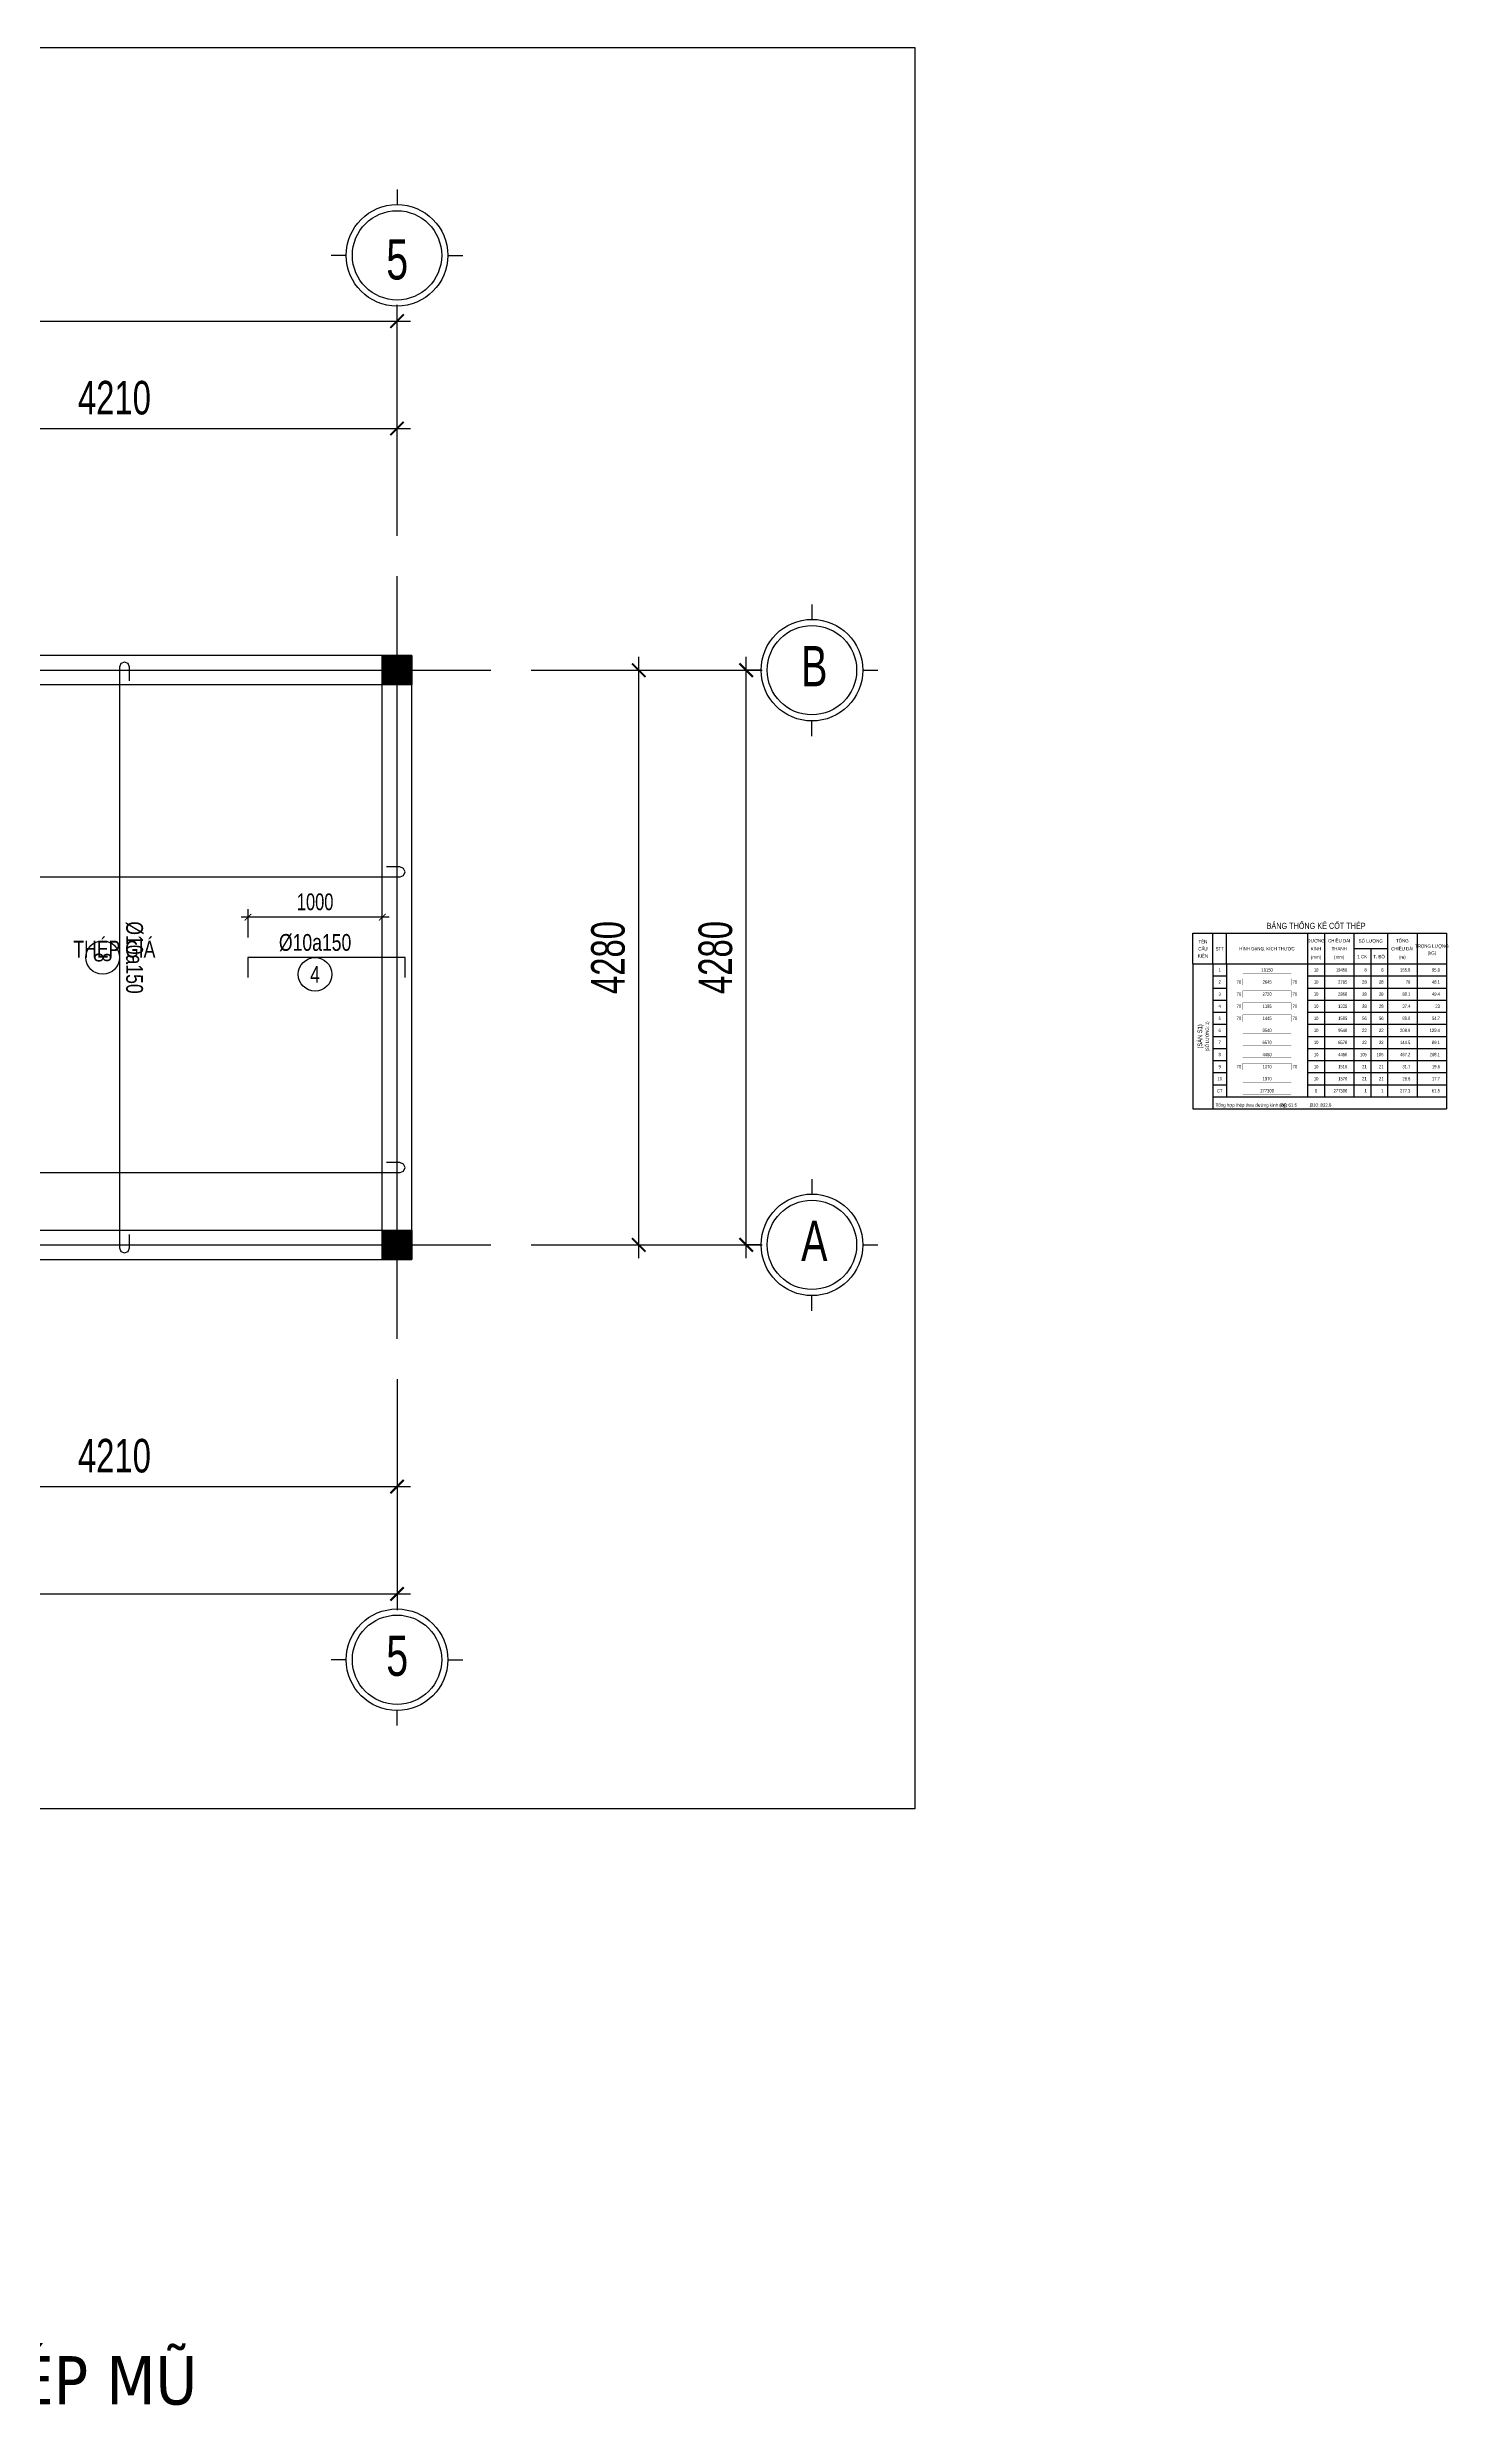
# Model space of a CAD drawing. Header units: inches. Extents: x 442278 to 842836, y -356313 to 59457.
# Drawn here: x 676622 to 687043, y -89493 to -71847 of the extents above; entities that cross this region are included whole.
import ezdxf
from ezdxf.enums import TextEntityAlignment as Align

# ---------------------------------------------------------------- set-up
doc = ezdxf.new("R2010")
doc.units = ezdxf.units.IN
doc.header["$LTSCALE"] = 250
doc.header["$MEASUREMENT"] = 0
doc.linetypes.add('CENTER', pattern=[50.8, 31.75, -6.35, 6.35, -6.35])
for name, color, linetype in [('LA.BT', 7, 'Continuous'), ('LA.DIM', 251, 'Continuous'), ('LA.KHAC', 252, 'Continuous'), ('LA.TC', 3, 'Continuous'), ('LA.TEXT', 60, 'Continuous'), ('LA.TEXT.MC', 120, 'Continuous'), ('LA.TRUC', 251, 'CENTER'), ('XDIT-BT', 7, 'Continuous'), ('XDIT-MANH', 252, 'Continuous')]:
    doc.layers.add(name, color=color, linetype=linetype)
doc.styles.add('AVANTH', font='')
doc.styles.add('S.BTEXT', font='arial.ttf', dxfattribs={"width": 0.75})
doc.styles.add('S.STEXT', font='arial.ttf', dxfattribs={"width": 0.7})
doc.styles.get('AVANTH').set_extended_font_data('.VnAvantH')
doc.dimstyles.new('S.DIM100', dxfattribs={"dimtxt": 250, "dimasz": 100, "dimexe": 120, "dimexo": 0, "dimgap": 100, "dimtad": 1, "dimdec": 0, "dimzin": 13, "dimdsep": 46, "dimtxsty": 'S.STEXT', "dimblk": 'ARCHTICK', "dimblk1": 'ARCHTICK', "dimcen": 0, "dimdle": 100, "dimclrd": 251, "dimclre": 251, "dimclrt": 60, "dimadec": 0, "dimazin": 0, "dimtfac": 1, "dimtdec": 0, "dimtix": 1, "dimtmove": 2, "dimatfit": 3, "dimfxl": 1, "dimtolj": 1, "dimtzin": 13, "dimarcsym": 0})
doc.dimstyles.new('S.DIM50', dxfattribs={"dimscale": 50, "dimtxt": 2.5, "dimasz": 1, "dimexe": 1.2, "dimexo": 0, "dimgap": 1, "dimtad": 1, "dimdec": 0, "dimzin": 13, "dimdsep": 46, "dimtxsty": 'S.STEXT', "dimblk": 'ARCHTICK', "dimblk1": 'ARCHTICK', "dimcen": 0, "dimdle": 1, "dimclrd": 251, "dimclre": 251, "dimclrt": 60, "dimadec": 0, "dimazin": 0, "dimtfac": 1, "dimtdec": 0, "dimtix": 1, "dimtmove": 2, "dimatfit": 3, "dimfxl": 1, "dimtolj": 1, "dimtzin": 13, "dimarcsym": 0})

# ---------------------------------------------------------------- blocks, each defined once
blk = doc.blocks.new('_ArchTick')
at = {"color": 0, "linetype": 'ByBlock', "const_width": 0.15}
blk.add_lwpolyline([(-0.5, -0.5), (0.5, 0.5)], dxfattribs=at)
blk = doc.blocks.new('*D623')
at = {"layer": 'DEFPOINTS', "color": 0, "transparency": 16777216}
for p in [(680226, -76486), (681026, -76486), (680226, -80766)]:
    blk.add_point(p, dxfattribs=at)
at = {"layer": 'LA.DIM', "color": 251, "lineweight": -2, "transparency": 16777216}
for p, q in [((681026, -80866), (681026, -76386)), ((680226, -76486), (681146, -76486)), ((680226, -80766), (681146, -80766))]:
    blk.add_line(p, q, dxfattribs=at)
at = {"layer": 'LA.DIM', "color": 251, "lineweight": -2, "transparency": 16777216, "xscale": 100, "yscale": 100, "zscale": 100}
for p, rotation in [((681026, -76486), 90), ((681026, -80766), 270)]:
    blk.add_blockref('_ArchTick', p, dxfattribs=dict(at, rotation=rotation))
at = {"layer": 'LA.DIM', "color": 60, "transparency": 16777216, "insert": (680798, -78626), "char_height": 250, "attachment_point": 5, "rotation": 90, "style": 'S.STEXT'}
blk.add_mtext('\\A1;4280', dxfattribs=at)
blk = doc.blocks.new('*D624')
at = {"layer": 'DEFPOINTS', "color": 0, "transparency": 16777216}
for p in [(680226, -76486), (681826, -76486), (680226, -80766)]:
    blk.add_point(p, dxfattribs=at)
at = {"layer": 'LA.DIM', "color": 251, "lineweight": -2, "transparency": 16777216}
for p, q in [((681826, -80866), (681826, -76386)), ((680226, -76486), (681946, -76486)), ((680226, -80766), (681946, -80766))]:
    blk.add_line(p, q, dxfattribs=at)
at = {"layer": 'LA.DIM', "color": 251, "lineweight": -2, "transparency": 16777216, "xscale": 100, "yscale": 100, "zscale": 100}
for p, rotation in [((681826, -76486), 90), ((681826, -80766), 270)]:
    blk.add_blockref('_ArchTick', p, dxfattribs=dict(at, rotation=rotation))
at = {"layer": 'LA.DIM', "color": 60, "transparency": 16777216, "insert": (681598, -78626), "char_height": 250, "attachment_point": 5, "rotation": 90, "style": 'S.STEXT'}
blk.add_mtext('\\A1;4280', dxfattribs=at)
blk = doc.blocks.new('*D606')
at = {"layer": 'DEFPOINTS', "color": 0, "transparency": 16777216}
for p in [(661446, -81766), (679226, -81766), (679226, -83366)]:
    blk.add_point(p, dxfattribs=at)
at = {"layer": 'LA.DIM', "color": 251, "lineweight": -2, "transparency": 16777216}
for p, q in [((661446, -81766), (661446, -83486)), ((679226, -81766), (679226, -83486)), ((661346, -83366), (679326, -83366))]:
    blk.add_line(p, q, dxfattribs=at)
at = {"layer": 'LA.DIM', "color": 251, "lineweight": -2, "transparency": 16777216, "xscale": 100, "yscale": 100, "zscale": 100, "rotation": 180}
blk.add_blockref('_ArchTick', (661446, -83366), dxfattribs=at)
at = {"layer": 'LA.DIM', "color": 251, "lineweight": -2, "transparency": 16777216, "xscale": 100, "yscale": 100, "zscale": 100}
blk.add_blockref('_ArchTick', (679226, -83366), dxfattribs=at)
at = {"layer": 'LA.DIM', "color": 60, "transparency": 16777216, "insert": (670336, -83138), "char_height": 250, "attachment_point": 5, "style": 'S.STEXT'}
blk.add_mtext('\\A1;17780', dxfattribs=at)
blk = doc.blocks.new('*D608')
at = {"layer": 'DEFPOINTS', "color": 0, "transparency": 16777216}
for p in [(679226, -73886), (661446, -75486), (679226, -75486)]:
    blk.add_point(p, dxfattribs=at)
at = {"layer": 'LA.DIM', "color": 251, "lineweight": -2, "transparency": 16777216}
for p, q in [((661346, -73886), (679326, -73886)), ((661446, -75486), (661446, -73766)), ((679226, -75486), (679226, -73766))]:
    blk.add_line(p, q, dxfattribs=at)
at = {"layer": 'LA.DIM', "color": 251, "lineweight": -2, "transparency": 16777216, "xscale": 100, "yscale": 100, "zscale": 100, "rotation": 180}
blk.add_blockref('_ArchTick', (661446, -73886), dxfattribs=at)
at = {"layer": 'LA.DIM', "color": 251, "lineweight": -2, "transparency": 16777216, "xscale": 100, "yscale": 100, "zscale": 100}
blk.add_blockref('_ArchTick', (679226, -73886), dxfattribs=at)
at = {"layer": 'LA.DIM', "color": 60, "transparency": 16777216, "insert": (670336, -73658), "char_height": 250, "attachment_point": 5, "style": 'S.STEXT'}
blk.add_mtext('\\A1;17780', dxfattribs=at)
blk = doc.blocks.new('*D610')
at = {"layer": 'DEFPOINTS', "color": 0, "transparency": 16777216}
for p in [(661446, -81766), (679226, -81766), (679226, -83366)]:
    blk.add_point(p, dxfattribs=at)
at = {"layer": 'LA.DIM', "color": 251, "lineweight": -2, "transparency": 16777216}
for p, q in [((661446, -81766), (661446, -83486)), ((679226, -81766), (679226, -83486)), ((661346, -83366), (679326, -83366))]:
    blk.add_line(p, q, dxfattribs=at)
at = {"layer": 'LA.DIM', "color": 251, "lineweight": -2, "transparency": 16777216, "xscale": 100, "yscale": 100, "zscale": 100, "rotation": 180}
blk.add_blockref('_ArchTick', (661446, -83366), dxfattribs=at)
at = {"layer": 'LA.DIM', "color": 251, "lineweight": -2, "transparency": 16777216, "xscale": 100, "yscale": 100, "zscale": 100}
blk.add_blockref('_ArchTick', (679226, -83366), dxfattribs=at)
at = {"layer": 'LA.DIM', "color": 60, "transparency": 16777216, "insert": (670336, -83138), "char_height": 250, "attachment_point": 5, "style": 'S.STEXT'}
blk.add_mtext('\\A1;17780', dxfattribs=at)
blk = doc.blocks.new('*D612')
at = {"layer": 'DEFPOINTS', "color": 0, "transparency": 16777216}
for p in [(679226, -73886), (661446, -75486), (679226, -75486)]:
    blk.add_point(p, dxfattribs=at)
at = {"layer": 'LA.DIM', "color": 251, "lineweight": -2, "transparency": 16777216}
for p, q in [((661346, -73886), (679326, -73886)), ((661446, -75486), (661446, -73766)), ((679226, -75486), (679226, -73766))]:
    blk.add_line(p, q, dxfattribs=at)
at = {"layer": 'LA.DIM', "color": 251, "lineweight": -2, "transparency": 16777216, "xscale": 100, "yscale": 100, "zscale": 100, "rotation": 180}
blk.add_blockref('_ArchTick', (661446, -73886), dxfattribs=at)
at = {"layer": 'LA.DIM', "color": 251, "lineweight": -2, "transparency": 16777216, "xscale": 100, "yscale": 100, "zscale": 100}
blk.add_blockref('_ArchTick', (679226, -73886), dxfattribs=at)
at = {"layer": 'LA.DIM', "color": 60, "transparency": 16777216, "insert": (670336, -73658), "char_height": 250, "attachment_point": 5, "style": 'S.STEXT'}
blk.add_mtext('\\A1;17780', dxfattribs=at)
blk = doc.blocks.new('*D614')
at = {"layer": 'DEFPOINTS', "color": 0, "transparency": 16777216}
for p in [(661446, -81766), (679226, -81766), (679226, -83366)]:
    blk.add_point(p, dxfattribs=at)
at = {"layer": 'LA.DIM', "color": 251, "lineweight": -2, "transparency": 16777216}
for p, q in [((661446, -81766), (661446, -83486)), ((679226, -81766), (679226, -83486)), ((661346, -83366), (679326, -83366))]:
    blk.add_line(p, q, dxfattribs=at)
at = {"layer": 'LA.DIM', "color": 251, "lineweight": -2, "transparency": 16777216, "xscale": 100, "yscale": 100, "zscale": 100, "rotation": 180}
blk.add_blockref('_ArchTick', (661446, -83366), dxfattribs=at)
at = {"layer": 'LA.DIM', "color": 251, "lineweight": -2, "transparency": 16777216, "xscale": 100, "yscale": 100, "zscale": 100}
blk.add_blockref('_ArchTick', (679226, -83366), dxfattribs=at)
at = {"layer": 'LA.DIM', "color": 60, "transparency": 16777216, "insert": (670336, -83138), "char_height": 250, "attachment_point": 5, "style": 'S.STEXT'}
blk.add_mtext('\\A1;17780', dxfattribs=at)
blk = doc.blocks.new('*D616')
at = {"layer": 'DEFPOINTS', "color": 0, "transparency": 16777216}
for p in [(679226, -73886), (661446, -75486), (679226, -75486)]:
    blk.add_point(p, dxfattribs=at)
at = {"layer": 'LA.DIM', "color": 251, "lineweight": -2, "transparency": 16777216}
for p, q in [((661346, -73886), (679326, -73886)), ((661446, -75486), (661446, -73766)), ((679226, -75486), (679226, -73766))]:
    blk.add_line(p, q, dxfattribs=at)
at = {"layer": 'LA.DIM', "color": 251, "lineweight": -2, "transparency": 16777216, "xscale": 100, "yscale": 100, "zscale": 100, "rotation": 180}
blk.add_blockref('_ArchTick', (661446, -73886), dxfattribs=at)
at = {"layer": 'LA.DIM', "color": 251, "lineweight": -2, "transparency": 16777216, "xscale": 100, "yscale": 100, "zscale": 100}
blk.add_blockref('_ArchTick', (679226, -73886), dxfattribs=at)
at = {"layer": 'LA.DIM', "color": 60, "transparency": 16777216, "insert": (670336, -73658), "char_height": 250, "attachment_point": 5, "style": 'S.STEXT'}
blk.add_mtext('\\A1;17780', dxfattribs=at)
blk = doc.blocks.new('*D617')
at = {"layer": 'DEFPOINTS', "color": 0, "transparency": 16777216}
for p in [(675016, -81766), (679226, -81766), (679226, -82566)]:
    blk.add_point(p, dxfattribs=at)
at = {"layer": 'LA.DIM', "color": 251, "lineweight": -2, "transparency": 16777216}
for p, q in [((675016, -81766), (675016, -82686)), ((679226, -81766), (679226, -82686)), ((674916, -82566), (679326, -82566))]:
    blk.add_line(p, q, dxfattribs=at)
at = {"layer": 'LA.DIM', "color": 251, "lineweight": -2, "transparency": 16777216, "xscale": 100, "yscale": 100, "zscale": 100, "rotation": 180}
blk.add_blockref('_ArchTick', (675016, -82566), dxfattribs=at)
at = {"layer": 'LA.DIM', "color": 251, "lineweight": -2, "transparency": 16777216, "xscale": 100, "yscale": 100, "zscale": 100}
blk.add_blockref('_ArchTick', (679226, -82566), dxfattribs=at)
at = {"layer": 'LA.DIM', "color": 60, "transparency": 16777216, "insert": (677121, -82338), "char_height": 250, "attachment_point": 5, "style": 'S.STEXT'}
blk.add_mtext('\\A1;4210', dxfattribs=at)
blk = doc.blocks.new('*D618')
at = {"layer": 'DEFPOINTS', "color": 0, "transparency": 16777216}
for p in [(661446, -81766), (679226, -81766), (679226, -83366)]:
    blk.add_point(p, dxfattribs=at)
at = {"layer": 'LA.DIM', "color": 251, "lineweight": -2, "transparency": 16777216}
for p, q in [((661446, -81766), (661446, -83486)), ((679226, -81766), (679226, -83486)), ((661346, -83366), (679326, -83366))]:
    blk.add_line(p, q, dxfattribs=at)
at = {"layer": 'LA.DIM', "color": 251, "lineweight": -2, "transparency": 16777216, "xscale": 100, "yscale": 100, "zscale": 100, "rotation": 180}
blk.add_blockref('_ArchTick', (661446, -83366), dxfattribs=at)
at = {"layer": 'LA.DIM', "color": 251, "lineweight": -2, "transparency": 16777216, "xscale": 100, "yscale": 100, "zscale": 100}
blk.add_blockref('_ArchTick', (679226, -83366), dxfattribs=at)
at = {"layer": 'LA.DIM', "color": 60, "transparency": 16777216, "insert": (670336, -83138), "char_height": 250, "attachment_point": 5, "style": 'S.STEXT'}
blk.add_mtext('\\A1;17780', dxfattribs=at)
blk = doc.blocks.new('*D619')
at = {"layer": 'DEFPOINTS', "color": 0, "transparency": 16777216}
for p in [(679226, -74686), (675016, -75486), (679226, -75486)]:
    blk.add_point(p, dxfattribs=at)
at = {"layer": 'LA.DIM', "color": 251, "lineweight": -2, "transparency": 16777216}
for p, q in [((675016, -75486), (675016, -74566)), ((679226, -75486), (679226, -74566)), ((674916, -74686), (679326, -74686))]:
    blk.add_line(p, q, dxfattribs=at)
at = {"layer": 'LA.DIM', "color": 251, "lineweight": -2, "transparency": 16777216, "xscale": 100, "yscale": 100, "zscale": 100, "rotation": 180}
blk.add_blockref('_ArchTick', (675016, -74686), dxfattribs=at)
at = {"layer": 'LA.DIM', "color": 251, "lineweight": -2, "transparency": 16777216, "xscale": 100, "yscale": 100, "zscale": 100}
blk.add_blockref('_ArchTick', (679226, -74686), dxfattribs=at)
at = {"layer": 'LA.DIM', "color": 60, "transparency": 16777216, "insert": (677121, -74458), "char_height": 250, "attachment_point": 5, "style": 'S.STEXT'}
blk.add_mtext('\\A1;4210', dxfattribs=at)
blk = doc.blocks.new('*D620')
at = {"layer": 'DEFPOINTS', "color": 0, "transparency": 16777216}
for p in [(679226, -73886), (661446, -75486), (679226, -75486)]:
    blk.add_point(p, dxfattribs=at)
at = {"layer": 'LA.DIM', "color": 251, "lineweight": -2, "transparency": 16777216}
for p, q in [((661346, -73886), (679326, -73886)), ((661446, -75486), (661446, -73766)), ((679226, -75486), (679226, -73766))]:
    blk.add_line(p, q, dxfattribs=at)
at = {"layer": 'LA.DIM', "color": 251, "lineweight": -2, "transparency": 16777216, "xscale": 100, "yscale": 100, "zscale": 100, "rotation": 180}
blk.add_blockref('_ArchTick', (661446, -73886), dxfattribs=at)
at = {"layer": 'LA.DIM', "color": 251, "lineweight": -2, "transparency": 16777216, "xscale": 100, "yscale": 100, "zscale": 100}
blk.add_blockref('_ArchTick', (679226, -73886), dxfattribs=at)
at = {"layer": 'LA.DIM', "color": 60, "transparency": 16777216, "insert": (670336, -73658), "char_height": 250, "attachment_point": 5, "style": 'S.STEXT'}
blk.add_mtext('\\A1;17780', dxfattribs=at)
blk = doc.blocks.new('*D631')
at = {"layer": 'DEFPOINTS', "color": 0, "transparency": 16777216}
for p in [(678116, -78326), (678116, -78476), (679116, -78476)]:
    blk.add_point(p, dxfattribs=at)
at = {"layer": 'LA.DIM', "color": 251, "lineweight": -2, "transparency": 16777216}
for p, q in [((679166, -78326), (678066, -78326)), ((678116, -78476), (678116, -78266)), ((679116, -78476), (679116, -78266))]:
    blk.add_line(p, q, dxfattribs=at)
at = {"layer": 'LA.DIM', "color": 251, "lineweight": -2, "transparency": 16777216, "xscale": 50, "yscale": 50, "zscale": 50, "rotation": 180}
blk.add_blockref('_ArchTick', (678116, -78326), dxfattribs=at)
at = {"layer": 'LA.DIM', "color": 251, "lineweight": -2, "transparency": 16777216, "xscale": 50, "yscale": 50, "zscale": 50}
blk.add_blockref('_ArchTick', (679116, -78326), dxfattribs=at)
at = {"layer": 'LA.DIM', "color": 60, "transparency": 16777216, "insert": (678616, -78212), "char_height": 125, "attachment_point": 5, "style": 'S.STEXT'}
blk.add_mtext('\\A1;1000', dxfattribs=at)
blk = doc.blocks.new('TIEUDE.BTKD')
at = {"layer": 'LA.BT'}
for p, q in [((0, -350), (0, -120)), ((0, -120), (1890, -120)), ((150, -350), (150, -120)), ((250, -350), (250, -120)), ((855, -120), (855, -350)), ((980, -120), (980, -350)), ((1200, -120), (1200, -350)), ((1450, -120), (1450, -350)), ((1670, -120), (1670, -350)), ((1890, -120), (1890, -350)), ((0, -350), (1890, -350)), ((1200, -236), (1450, -236)), ((1325, -236), (1325, -350))]:
    blk.add_line(p, q, dxfattribs=at)
at = {"layer": 'LA.TEXT', "style": 'S.BTEXT', "width": 0.75}
for s, p in [('TÊN', (75, -197)), ('ĐƯỜNG', (917, -190)), ('CHIỀU DÀI', (1090, -190)), ('SỐ LƯỢNG', (1325, -192)), ('TỔNG', (1560, -190)), ('KIỆN', (75, -303)), ('CẤU', (75, -250)), ('STT', (200, -250)), ('HÌNH DẠNG, KÍCH THƯỚC', (552, -250)), ('KÍNH', (917, -250)), ('(mm)', (917, -312)), ('THANH', (1090, -250)), ('(mm)', (1090, -312)), ('1 CK', (1262, -308)), ('T. BỘ', (1387, -308)), ('CHIỀU DÀI', (1560, -250)), ('(m)', (1560, -312)), ('TRỌNG LƯỢNG', (1780, -230)), ('(kG)', (1780, -281))]:
    blk.add_text(s, height=25, dxfattribs=at).set_placement(p, align=Align.CENTER)
blk.add_text('BẢNG THỐNG KÊ CỐT THÉP', height=45, dxfattribs=at).set_placement((918, -60), align=Align.MIDDLE)
blk = doc.blocks.new('TH.2')
at = {"layer": 'LA.TC', "const_width": 2}
blk.add_lwpolyline([(222, 20), (583, 20)], dxfattribs=at)
at = {"layer": 'LA.TEXT', "style": 'S.STEXT', "width": 0.7}
for tag, p in [('SH', (50, 45)), ('L2', (403, 45)), ('DK', (768, 45))]:
    blk.add_attdef(tag, text='', height=25, dxfattribs=at).set_placement(p, align=Align.MIDDLE)
for tag, p in [('DAI', (1000, 45)), ('SL1', (1145, 45)), ('SLA', (1270, 45)), ('DT', (1470, 45)), ('TL', (1690, 45))]:
    blk.add_attdef(tag, text='', height=25, dxfattribs=at).set_placement(p, align=Align.MIDDLE_RIGHT)
blk = doc.blocks.new('TH.9')
at = {"layer": 'LA.TC', "const_width": 2}
blk.add_lwpolyline([(583, 20), (583, 70), (222, 70), (222, 20)], dxfattribs=at)
at = {"layer": 'LA.TEXT', "style": 'S.STEXT', "width": 0.7}
for tag, p in [('SH', (50, 45)), ('L2', (403, 45)), ('DK', (768, 45))]:
    blk.add_attdef(tag, text='', height=25, dxfattribs=at).set_placement(p, align=Align.MIDDLE)
for tag, p in [('L1', (210, 45)), ('DAI', (1000, 45)), ('SL1', (1145, 45)), ('SLA', (1270, 45)), ('DT', (1470, 45)), ('TL', (1690, 45))]:
    blk.add_attdef(tag, text='', height=25, dxfattribs=at).set_placement(p, align=Align.MIDDLE_RIGHT)
blk.add_attdef('L3', text='', height=25, dxfattribs=at).set_placement((593, 45), align=Align.MIDDLE_LEFT)

msp = doc.modelspace()

# ---------------------------------------------------------------- hatches: boundary and pattern name
at = {"layer": 'LA.KHAC'}
for points in [[(679115.95, -76596.04), (679115.95, -76376.04), (679335.95, -76376.04), (679335.95, -76596.04)], [(679115.95, -80876.04), (679115.95, -80656.04), (679335.95, -80656.04), (679335.95, -80876.04)]]:
    msp.add_hatch(color=256, dxfattribs=at).paths.add_polyline_path(points, flags=16)

# ---------------------------------------------------------------- linework, layer by layer
at = {"layer": 'LA.BT'}
for p, q in [((685152.65, -78673.57), (685152.65, -79753.57)), ((685302.65, -78673.57), (685302.65, -79753.57)), ((685402.65, -78673.57), (685402.65, -79663.57)), ((686007.65, -78673.57), (686007.65, -79663.57)), ((686132.65, -78673.57), (686132.65, -79663.57)), ((686352.65, -78673.57), (686352.65, -79663.57)), ((686477.65, -78673.57), (686477.65, -79663.57)), ((686602.65, -78673.57), (686602.65, -79663.57)), ((686822.65, -78673.57), (686822.65, -79663.57)), ((687042.65, -78673.57), (687042.65, -79753.57)), ((685302.65, -78763.57), (685402.65, -78763.57)), ((685302.65, -78853.57), (685402.65, -78853.57)), ((686007.65, -78763.57), (687042.65, -78763.57)), ((686007.65, -78853.57), (687042.65, -78853.57)), ((685302.65, -78943.57), (685402.65, -78943.57)), ((685302.65, -79033.57), (685402.65, -79033.57)), ((686007.65, -78943.57), (687042.65, -78943.57)), ((686007.65, -79033.57), (687042.65, -79033.57)), ((685302.65, -79123.57), (685402.65, -79123.57)), ((685302.65, -79213.57), (685402.65, -79213.57)), ((686007.65, -79123.57), (687042.65, -79123.57)), ((686007.65, -79213.57), (687042.65, -79213.57)), ((685302.65, -79303.57), (685402.65, -79303.57)), ((685302.65, -79393.57), (685402.65, -79393.57)), ((686007.65, -79303.57), (687042.65, -79303.57)), ((686007.65, -79393.57), (687042.65, -79393.57)), ((685302.65, -79483.57), (685402.65, -79483.57)), ((685302.65, -79573.57), (685402.65, -79573.57)), ((686007.65, -79483.57), (687042.65, -79483.57)), ((686007.65, -79573.57), (687042.65, -79573.57)), ((685152.65, -79753.57), (687042.65, -79753.57)), ((685302.65, -79663.57), (687042.65, -79663.57))]:
    msp.add_line(p, q, dxfattribs=at)
for points in [[(679115.95, -76596.04), (679115.95, -76376.04), (679335.95, -76376.04), (679335.95, -76596.04)], [(679115.95, -80876.04), (679115.95, -80656.04), (679335.95, -80656.04), (679335.95, -80876.04)]]:
    msp.add_lwpolyline(points, close=True, dxfattribs=at)
at = {"layer": 'LA.TC'}
for points in [[(677233.45, -76564.11), (677233.45, -76464.11), (677222.69, -76437.32), (677196.24, -76426.04), (677169.72, -76437.03), (677158.74, -76463.54), (677158.74, -80788.54), (677169.72, -80815.06), (677196.24, -80826.04), (677222.69, -80814.77), (677233.45, -80787.98), (677233.45, -80687.98)], [(669933.68, -77951.33), (669833.68, -77951.33), (669806.89, -77962.09), (669795.61, -77988.54), (669806.59, -78015.06), (669833.11, -78026.04), (679248.11, -78026.04), (679274.63, -78015.06), (679285.61, -77988.54), (679274.34, -77962.09), (679247.55, -77951.33), (679147.55, -77951.33)], [(679285.61, -78776.04), (679285.61, -78626.04), (678115.61, -78626.04), (678115.61, -78776.04)], [(660323.68, -80153.57), (660223.68, -80153.57), (660196.89, -80164.33), (660185.61, -80190.79), (660196.59, -80217.3), (660223.11, -80228.29), (679248.11, -80228.29), (679274.63, -80217.3), (679285.61, -80190.79), (679274.34, -80164.33), (679247.55, -80153.57), (679147.55, -80153.57)]]:
    msp.add_lwpolyline(points, dxfattribs=at)
at = {"layer": 'LA.TEXT.MC', "color": 252}
for centre in [(677033.74, -78626.04), (678615.61, -78751.04)]:
    msp.add_circle(centre, 125, dxfattribs=at)
at = {"layer": 'LA.TRUC', "ltscale": 30}
for p, q in [((679225.61, -81466.04), (679225.61, -75786.04)), ((660745.61, -76486.04), (679925.61, -76486.04)), ((660745.61, -80766.04), (679925.61, -80766.04))]:
    msp.add_line(p, q, dxfattribs=at)
at = {"layer": 'XDIT-BT'}
for p, q in [((679335.61, -76376.04), (660135.61, -76376.04)), ((679335.61, -80876.04), (679335.61, -76376.04)), ((679115.61, -76596.04), (675125.61, -76596.04)), ((679115.61, -80656.04), (679115.61, -76596.04)), ((675125.61, -80656.04), (679115.61, -80656.04)), ((661335.61, -80876.04), (679335.61, -80876.04))]:
    msp.add_line(p, q, dxfattribs=at)
at = {"layer": 'XDIT-BT', "linetype": 'Continuous'}
for centre in [(679225.61, -73396.27), (682315.83, -76486.04), (682315.83, -80766.04), (679225.61, -83856.27)]:
    msp.add_circle(centre, 332.64, dxfattribs=at)
at = {"layer": 'XDIT-MANH', "linetype": 'Continuous'}
for p, q in [((679225.61, -72906.04), (679225.61, -73017.99)), ((678847.33, -73396.27), (678735.39, -73396.27)), ((679603.89, -73396.27), (679715.83, -73396.27)), ((679225.61, -73886.49), (679225.61, -73774.54)), ((682315.83, -75995.82), (682315.83, -76107.77)), ((681937.56, -76486.04), (681825.61, -76486.04)), ((682694.11, -76486.04), (682806.06, -76486.04)), ((682315.83, -76976.27), (682315.83, -76864.32)), ((682315.83, -80275.82), (682315.83, -80387.77)), ((681937.56, -80766.04), (681825.61, -80766.04)), ((682694.11, -80766.04), (682806.06, -80766.04)), ((682315.83, -81256.27), (682315.83, -81144.32)), ((679225.61, -83366.04), (679225.61, -83477.99)), ((678847.33, -83856.27), (678735.39, -83856.27)), ((679603.89, -83856.27), (679715.83, -83856.27)), ((679225.61, -84346.49), (679225.61, -84234.54))]:
    msp.add_line(p, q, dxfattribs=at)
at = {"layer": 'XDIT-MANH'}
msp.add_lwpolyline([(657064.81, -71847.45), (683081.16, -71847.45), (683081.16, -84965.66), (657064.81, -84965.66)], close=True, dxfattribs=at)
at = {"layer": 'XDIT-MANH', "linetype": 'Continuous'}
for centre in [(679225.61, -73396.27), (682315.83, -76486.04), (682315.83, -80766.04), (679225.61, -83856.27)]:
    msp.add_circle(centre, 378.28, dxfattribs=at)

# ---------------------------------------------------------------- block references
at = {"layer": 'LA.TEXT'}
msp.add_blockref('TIEUDE.BTKD', (685152.65, -78323.57), dxfattribs=at)
for name, p, values in [('TH.9', (685302.65, -78943.57), {'SH': '3', 'L1': '70', 'L2': '2720', 'L3': '70', 'DK': '10', 'DAI': '2860', 'SL1': '28', 'SLA': '28', 'DT': '80.1', 'TL': '49.4'}), ('TH.9', (685302.65, -78853.57), {'SH': '2', 'L1': '70', 'L2': '2645', 'L3': '70', 'DK': '10', 'DAI': '2785', 'SL1': '28', 'SLA': '28', 'DT': '78', 'TL': '48.1'}), ('TH.2', (685302.65, -78763.57), {'L2': '19150', 'TL': '95.9', 'DT': '155.6', 'SLA': '8', 'SL1': '8', 'DAI': '19450', 'DK': '10', 'SH': '1'}), ('TH.9', (685302.65, -79033.57), {'SH': '4', 'L1': '70', 'L2': '1195', 'L3': '70', 'DK': '10', 'DAI': '1335', 'SL1': '28', 'SLA': '28', 'DT': '37.4', 'TL': '23'}), ('TH.9', (685302.65, -79123.57), {'SH': '5', 'L1': '70', 'L2': '1445', 'L3': '70', 'DK': '10', 'DAI': '1585', 'SL1': '56', 'SLA': '56', 'DT': '88.8', 'TL': '54.7'}), ('TH.2', (685302.65, -79213.57), {'L2': '9540', 'TL': '129.4', 'DT': '209.9', 'SLA': '22', 'SL1': '22', 'DAI': '9540', 'DK': '10', 'SH': '6'}), ('TH.2', (685302.65, -79393.57), {'L2': '4450', 'TL': '288.1', 'DT': '467.2', 'SLA': '105', 'SL1': '105', 'DAI': '4450', 'DK': '10', 'SH': '8'}), ('TH.2', (685302.65, -79303.57), {'L2': '6570', 'TL': '89.1', 'DT': '144.5', 'SLA': '22', 'SL1': '22', 'DAI': '6570', 'DK': '10', 'SH': '7'}), ('TH.2', (685302.65, -79573.57), {'L2': '1370', 'TL': '17.7', 'DT': '28.8', 'SLA': '21', 'SL1': '21', 'DAI': '1370', 'DK': '10', 'SH': '10'}), ('TH.9', (685302.65, -79483.57), {'SH': '9', 'L1': '70', 'L2': '1370', 'L3': '70', 'DK': '10', 'DAI': '1510', 'SL1': '21', 'SLA': '21', 'DT': '31.7', 'TL': '19.6'}), ('TH.2', (685302.65, -79663.57), {'L2': '277300', 'TL': '61.5', 'DT': '277.3', 'SLA': '1', 'SL1': '1', 'DAI': '277300', 'DK': '6', 'SH': 'CT'})]:
    msp.add_blockref(name, p, dxfattribs=at).add_auto_attribs(values)

# ---------------------------------------------------------------- texts
at = {"layer": 'LA.KHAC', "style": 'S.STEXT', "width": 0.75}
msp.add_text('THÉP GIÁ', height=125, dxfattribs=at).set_placement((677120.61, -78626.04), align=Align.CENTER)
at = {"layer": 'LA.TEXT', "style": 'S.STEXT'}
for s, height, width, p in [('5', 300, 0.7, (679145.61, -73576.04)), ('B', 300, 0.7, (682235.61, -76606.04)), ('Tổng hợp thép theo đường kính (kg):', 25, 0.75, (685322.65, -79737.57)), ('%%c6: 61.5', 25, 0.75, (685802.65, -79737.57)), ('%%c10: 832.6', 25, 0.75, (686022.65, -79737.57)), ('A', 300, 0.7, (682235.61, -80886.04)), ('5', 300, 0.7, (679145.61, -83976.04))]:
    msp.add_text(s, height=height, dxfattribs=dict(at, width=width)).set_placement(p)
for s, height, rotation, width, p in [('%%C10a150', 125, 270, 0.75, (677208.74, -78626.04)), ('(SÀN S1)', 35, 90, 0.7, (685222.65, -79213.57))]:
    msp.add_text(s, height=height, rotation=rotation, dxfattribs=dict(at, width=width)).set_placement(p, align=Align.CENTER)
at = {"layer": 'LA.TEXT', "style": 'S.STEXT', "width": 0.75}
msp.add_text('%%C10a150', height=125, dxfattribs=at).set_placement((678615.61, -78576.04), align=Align.CENTER)
at = {"layer": 'LA.TEXT', "color": 7, "style": 'S.STEXT', "width": 0.7}
msp.add_text('(SỐ LƯỢNG: 1)', height=25, rotation=90, dxfattribs=at).set_placement((685272.65, -79213.57), align=Align.CENTER)
at = {"layer": 'LA.TEXT', "insert": (668486.32, -89493.21), "char_height": 360, "width": 14164.1358, "attachment_point": 7, "style": 'AVANTH'}
msp.add_mtext('\\pi-1080,l1440,t1440;{\\fTahoma|b0|i0|c0|p34;-^IVẼ THÉP SÀN: VTS\\P-^ITHỐNG KÊ THÉP SÀN: TKTS\\P-^IBỐ TRÍ THÉP CẤP TẠO CHO THÉP MŨ}', dxfattribs=at)
at = {"layer": 'LA.TEXT.MC', "style": 'S.STEXT', "width": 0.75}
msp.add_text('8', height=125, rotation=270, dxfattribs=at).set_placement((677033.74, -78626.04), align=Align.MIDDLE_CENTER)
msp.add_text('4', height=125, dxfattribs=at).set_placement((678615.61, -78751.04), align=Align.MIDDLE_CENTER)

# ---------------------------------------------------------------- dimensions: what is measured, and where the dimension line sits
at = {"layer": 'LA.DIM'}
for base, p1, p2, picture, middle in [((679225.61, -73886.04), (661445.61, -75486.04), (679225.61, -75486.04), '*D608', (670335.61, -73658.4)), ((679225.61, -73886.04), (661445.61, -75486.04), (679225.61, -75486.04), '*D612', (670335.61, -73658.4)), ((679225.61, -73886.04), (661445.61, -75486.04), (679225.61, -75486.04), '*D616', (670335.61, -73658.4)), ((679225.61, -73886.04), (661445.61, -75486.04), (679225.61, -75486.04), '*D620', (670335.61, -73658.4)), ((679225.61, -74686.04), (675015.61, -75486.04), (679225.61, -75486.04), '*D619', (677120.61, -74458.4)), ((679225.61, -83366.04), (661445.61, -81766.04), (679225.61, -81766.04), '*D606', (670335.61, -83138.4)), ((679225.61, -83366.04), (661445.61, -81766.04), (679225.61, -81766.04), '*D610', (670335.61, -83138.4)), ((679225.61, -83366.04), (661445.61, -81766.04), (679225.61, -81766.04), '*D614', (670335.61, -83138.4)), ((679225.61, -83366.04), (661445.61, -81766.04), (679225.61, -81766.04), '*D618', (670335.61, -83138.4)), ((679225.61, -82566.04), (675015.61, -81766.04), (679225.61, -81766.04), '*D617', (677120.61, -82338.4))]:
    dim = msp.add_linear_dim(base=base, p1=p1, p2=p2, dimstyle='S.DIM100', dxfattribs=at)
    dim.commit()
    dim.dimension.update_dxf_attribs({"geometry": picture, "text_midpoint": middle})
for base, picture, middle in [((681025.61, -76486.04), '*D623', (680797.97, -78626.04)), ((681825.61, -76486.04), '*D624', (681597.97, -78626.04))]:
    dim = msp.add_linear_dim(base=base, p1=(680225.61, -80766.04), p2=(680225.61, -76486.04), angle=90, dimstyle='S.DIM100', dxfattribs=at)
    dim.commit()
    dim.dimension.update_dxf_attribs({"geometry": picture, "text_midpoint": middle})
dim = msp.add_aligned_dim(p1=(679115.61, -78476.04), p2=(678115.61, -78476.04), distance=-150, dimstyle='S.DIM50', dxfattribs=at)
dim.commit()
dim.dimension.update_dxf_attribs({"geometry": '*D631', "text_midpoint": (678615.61, -78212.22)})

doc.saveas('drawing.dxf')
